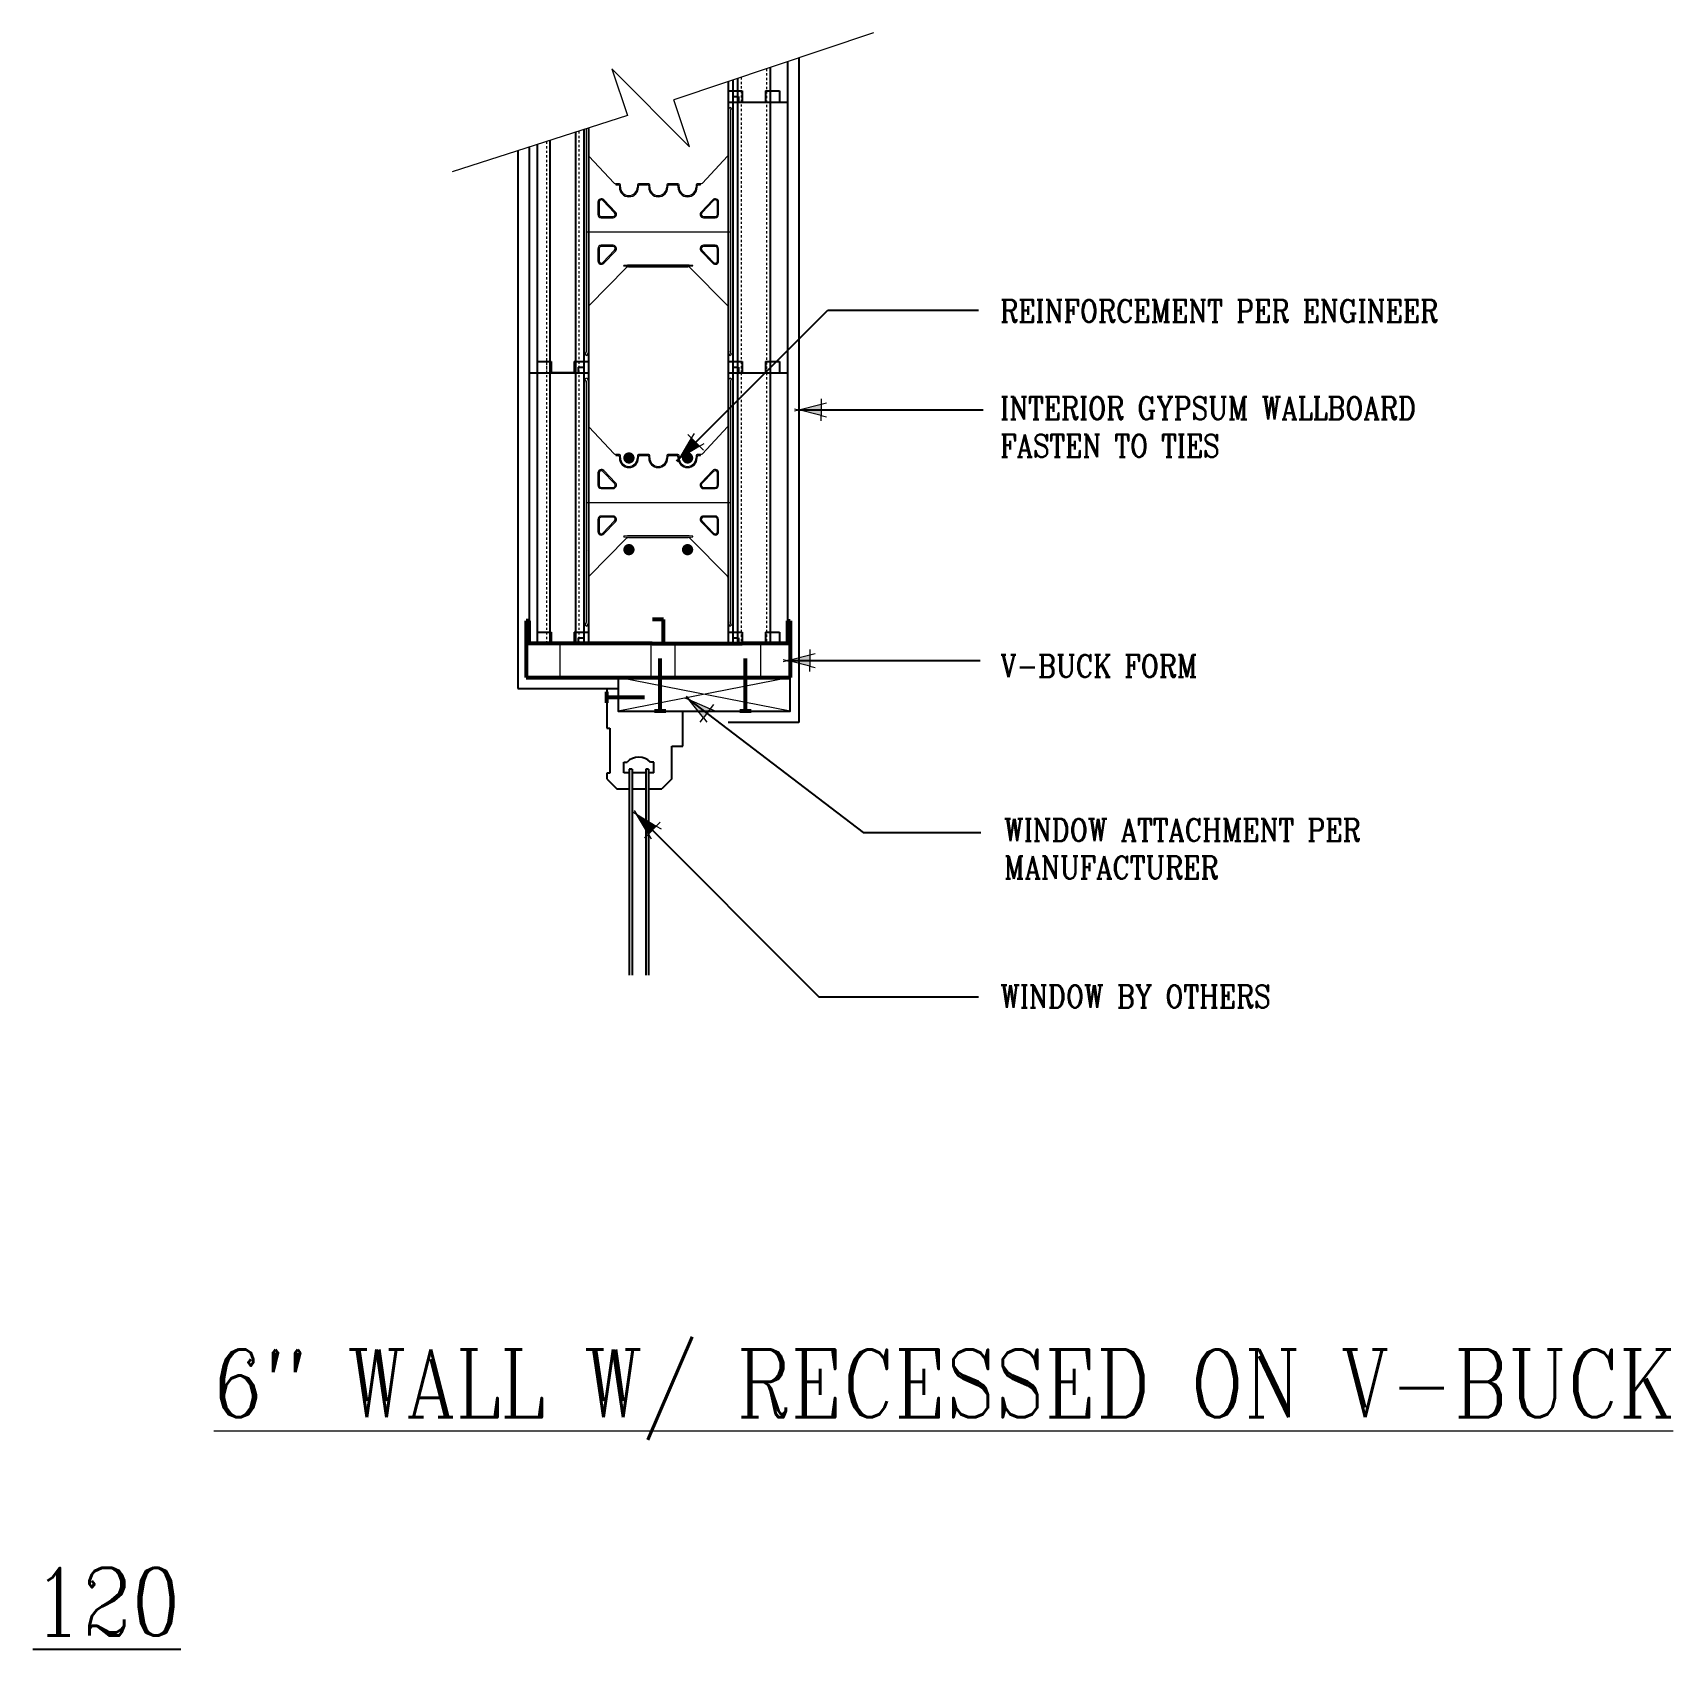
# Model space of a CAD drawing. Header units: inches. Extents: x -59.7 to 13, y 23.5 to 95.1.
import ezdxf

# ---------------------------------------------------------------- set-up
doc = ezdxf.new("R2010")
doc.units = ezdxf.units.IN
doc.header["$MEASUREMENT"] = 0
doc.linetypes.add('DASHED2', pattern=[0.375, 0.25, -0.125])
doc.linetypes.add('HIDDEN', pattern=[0.375, 0.25, -0.125])
doc.layers.get('Defpoints').update_dxf_attribs({"color": 252})
for name, color, linetype, lineweight in [('A2 Hatch', 8, 'Continuous', 9), ('A5 heavy', 5, 'Continuous', 53), ('DETAILS', 7, 'Continuous', 13), ('DIM', 3, 'Continuous', 13)]:
    doc.layers.add(name, color=color, linetype=linetype, lineweight=lineweight)
doc.styles.add('ARCTEXT', font='arctext.shx', dxfattribs={"width": 0.85})
doc.styles.add('RomanC', font='romanc.shx', dxfattribs={"width": 0.85, "height": 5})
doc.dimstyles.new('ARCTEXT 1-1', dxfattribs={"dimscale": 0, "dimtxt": 1, "dimasz": 1, "dimexe": 0.1875, "dimexo": 1, "dimgap": 0.5, "dimtad": 1, "dimdec": 4, "dimzin": 3, "dimdsep": 46, "dimlunit": 4, "dimtxsty": 'ARCTEXT', "dimblk": 'ARCHTICK', "dimcen": 1, "dimclrd": 256, "dimclre": 256, "dimclrt": 256, "dimadec": 0, "dimazin": 0, "dimtfac": 1, "dimtdec": 4, "dimtofl": 0, "dimtmove": 2, "dimatfit": 3, "dimldrblk": 'arrow', "dimfxl": 0, "dimtolj": 1, "dimtzin": 0, "dimarcsym": 0})

# ---------------------------------------------------------------- blocks, each defined once
blk = doc.blocks.new('_ArchTick')
at = {"color": 0, "linetype": 'ByBlock', "const_width": 0.15}
blk.add_lwpolyline([(-0.5, -0.5), (0.5, 0.5)], dxfattribs=at)
blk = doc.blocks.new('arrow')
at = {"layer": 'DIM'}
blk.add_hatch(color=253, dxfattribs=at).paths.add_polyline_path([(-2, 0.5), (-2, -0.5), (0, 0)])
at = {"layer": 'DIM', "lineweight": 9}
for points in [[(-2, 0.98), (-2, 0.5), (-2.47, 0.62)], [(0.37, 0.09), (0, 0)], [(0.37, -0.09), (0, 0)], [(-2, -0.98), (-2, -0.5), (-2.47, -0.62)]]:
    blk.add_lwpolyline(points, dxfattribs=at)
at = {"layer": 'DIM', "lineweight": 15}
blk.add_lwpolyline([(0, 0), (-2, -0.5), (-2, 0.5), (0, 0)], dxfattribs=at)

msp = doc.modelspace()

# ---------------------------------------------------------------- linework, layer by layer
at = {"color": 1}
for p, q in [((-26.259, 93.835), (-26.259, 80.05)), ((-28.469, 93.092), (-28.469, 80.05)), ((-27.024, 93.578), (-27.024, 80.05)), ((-28.884, 92.953), (-28.884, 80.05)), ((-28.884, 92.55), (-28.259, 92.55)), ((-28.884, 92.55), (-28.884, 92.05)), ((-28.884, 92.55), (-28.259, 92.55)), ((-28.884, 92.55), (-28.884, 92.05)), ((-28.684, 93.02), (-28.684, 80.05)), ((-28.259, 92.55), (-28.259, 92.05)), ((-28.259, 92.55), (-28.259, 92.05)), ((-27.234, 92.55), (-27.234, 92.05)), ((-27.234, 92.55), (-26.609, 92.55)), ((-27.234, 92.55), (-27.234, 92.05)), ((-27.234, 92.55), (-26.609, 92.55)), ((-26.609, 92.55), (-26.609, 92.05)), ((-26.609, 92.55), (-26.609, 92.05)), ((-28.884, 92.05), (-28.684, 92.05)), ((-28.884, 92.05), (-26.259, 92.05)), ((-28.884, 92.05), (-28.684, 92.05)), ((-28.884, 92.05), (-26.259, 92.05)), ((-28.684, 92.3), (-28.434, 92.3)), ((-28.684, 92.3), (-28.434, 92.3)), ((-28.469, 92.05), (-26.259, 92.05)), ((-28.469, 92.05), (-26.259, 92.05)), ((-28.434, 92.3), (-28.434, 92.05)), ((-28.434, 92.3), (-28.434, 92.05)), ((-36.784, 90.342), (-36.784, 80.05)), ((-35.659, 90.704), (-35.659, 80.05)), ((-35.284, 90.824), (-35.284, 80.05)), ((-35.084, 90.888), (-35.084, 80.05)), ((-37.709, 90.045), (-37.709, 80.05)), ((-37.359, 90.158), (-37.359, 80.05)), ((-37.709, 80.05), (-35.084, 80.05)), ((-37.709, 80.05), (-35.534, 80.05)), ((-37.709, 80.05), (-37.709, 68.05)), ((-37.709, 80.05), (-35.534, 80.05)), ((-37.709, 80.05), (-35.084, 80.05)), ((-37.709, 80.05), (-35.084, 80.05)), ((-37.709, 80.05), (-35.534, 80.05)), ((-37.709, 80.05), (-35.534, 80.05)), ((-37.709, 80.05), (-35.084, 80.05)), ((-37.709, 80.05), (-35.084, 80.05)), ((-37.709, 80.05), (-35.534, 80.05)), ((-37.709, 80.05), (-35.534, 80.05)), ((-37.709, 80.05), (-35.084, 80.05)), ((-37.709, 80.05), (-35.084, 80.05)), ((-37.709, 80.05), (-35.534, 80.05)), ((-37.709, 80.05), (-35.534, 80.05)), ((-37.709, 80.05), (-35.084, 80.05)), ((-37.359, 80.55), (-36.734, 80.55)), ((-37.359, 80.55), (-37.359, 68.05)), ((-37.359, 80.55), (-36.734, 80.55)), ((-37.359, 80.55), (-36.734, 80.55)), ((-37.359, 80.55), (-36.734, 80.55)), ((-36.784, 80.55), (-36.784, 68.05)), ((-35.659, 80.05), (-36.784, 80.05)), ((-35.659, 80.05), (-36.784, 80.05)), ((-35.659, 80.05), (-36.784, 80.05)), ((-35.659, 80.05), (-36.784, 80.05)), ((-35.659, 80.05), (-36.784, 80.05)), ((-35.659, 80.05), (-36.784, 80.05)), ((-35.659, 80.05), (-36.784, 80.05)), ((-35.659, 80.05), (-36.784, 80.05)), ((-36.734, 80.55), (-36.734, 80.05)), ((-36.734, 80.55), (-36.734, 80.05)), ((-36.734, 80.55), (-36.734, 80.05)), ((-36.734, 80.55), (-36.734, 80.05)), ((-35.709, 80.55), (-35.709, 80.05)), ((-35.709, 80.55), (-35.084, 80.55)), ((-35.709, 80.55), (-35.709, 80.05)), ((-35.709, 80.55), (-35.084, 80.55)), ((-35.709, 80.55), (-35.709, 80.05)), ((-35.709, 80.55), (-35.084, 80.55)), ((-35.709, 80.55), (-35.709, 80.05)), ((-35.709, 80.55), (-35.084, 80.55)), ((-35.659, 80.55), (-35.659, 68.05)), ((-35.534, 80.3), (-35.534, 80.05)), ((-35.534, 80.3), (-35.284, 80.3)), ((-35.534, 80.3), (-35.534, 80.05)), ((-35.534, 80.3), (-35.284, 80.3)), ((-35.534, 80.3), (-35.534, 80.05)), ((-35.534, 80.3), (-35.284, 80.3)), ((-35.534, 80.3), (-35.534, 80.05)), ((-35.534, 80.3), (-35.284, 80.3)), ((-35.284, 80.3), (-35.284, 68.05)), ((-35.284, 80.05), (-35.084, 80.05)), ((-35.284, 80.05), (-35.084, 80.05)), ((-35.284, 80.05), (-35.084, 80.05)), ((-35.284, 80.05), (-35.084, 80.05)), ((-35.284, 80.05), (-35.084, 80.05)), ((-35.284, 80.05), (-35.084, 80.05)), ((-35.284, 80.05), (-35.084, 80.05)), ((-35.284, 80.05), (-35.084, 80.05)), ((-35.084, 80.55), (-35.084, 68.05)), ((-35.084, 80.55), (-35.084, 80.05)), ((-35.084, 80.55), (-35.084, 80.05)), ((-35.084, 80.55), (-35.084, 80.05)), ((-35.084, 80.55), (-35.084, 80.05)), ((-28.884, 80.55), (-28.884, 68.05)), ((-28.884, 80.55), (-28.259, 80.55)), ((-28.884, 80.55), (-28.884, 80.05)), ((-28.884, 80.55), (-28.259, 80.55)), ((-28.884, 80.55), (-28.884, 80.05)), ((-28.884, 80.55), (-28.259, 80.55)), ((-28.884, 80.55), (-28.884, 80.05)), ((-28.884, 80.55), (-28.259, 80.55)), ((-28.884, 80.55), (-28.884, 80.05)), ((-28.884, 80.05), (-28.684, 80.05)), ((-28.884, 80.05), (-26.259, 80.05)), ((-28.884, 80.05), (-28.684, 80.05)), ((-28.884, 80.05), (-26.259, 80.05)), ((-28.884, 80.05), (-28.684, 80.05)), ((-28.884, 80.05), (-26.259, 80.05)), ((-28.884, 80.05), (-28.684, 80.05)), ((-28.884, 80.05), (-26.259, 80.05)), ((-28.684, 80.3), (-28.684, 68.05)), ((-28.684, 80.3), (-28.434, 80.3)), ((-28.684, 80.3), (-28.434, 80.3)), ((-28.684, 80.3), (-28.434, 80.3)), ((-28.684, 80.3), (-28.434, 80.3)), ((-28.469, 80.05), (-26.259, 80.05)), ((-28.469, 80.05), (-28.469, 68.05)), ((-28.469, 80.05), (-26.259, 80.05)), ((-28.469, 80.05), (-26.259, 80.05)), ((-28.469, 80.05), (-26.259, 80.05)), ((-28.434, 80.3), (-28.434, 80.05)), ((-28.434, 80.3), (-28.434, 80.05)), ((-28.434, 80.3), (-28.434, 80.05)), ((-28.434, 80.3), (-28.434, 80.05)), ((-28.259, 80.55), (-28.259, 80.05)), ((-28.259, 80.55), (-28.259, 80.05)), ((-28.259, 80.55), (-28.259, 80.05)), ((-28.259, 80.55), (-28.259, 80.05)), ((-27.234, 80.55), (-27.234, 80.05)), ((-27.234, 80.55), (-26.609, 80.55)), ((-27.234, 80.55), (-27.234, 80.05)), ((-27.234, 80.55), (-26.609, 80.55)), ((-27.234, 80.55), (-27.234, 80.05)), ((-27.234, 80.55), (-26.609, 80.55)), ((-27.234, 80.55), (-27.234, 80.05)), ((-27.234, 80.55), (-26.609, 80.55)), ((-27.024, 80.05), (-27.024, 68.05)), ((-26.609, 80.55), (-26.609, 80.05)), ((-26.609, 80.55), (-26.609, 80.05)), ((-26.609, 80.55), (-26.609, 80.05)), ((-26.609, 80.55), (-26.609, 80.05)), ((-26.259, 80.05), (-26.259, 68.05)), ((-37.359, 68.55), (-36.734, 68.55)), ((-37.359, 68.55), (-36.734, 68.55)), ((-36.734, 68.55), (-36.734, 68.05)), ((-36.734, 68.55), (-36.734, 68.05)), ((-35.709, 68.55), (-35.709, 68.05)), ((-35.709, 68.55), (-35.084, 68.55)), ((-35.709, 68.55), (-35.709, 68.05)), ((-35.709, 68.55), (-35.084, 68.55)), ((-35.084, 68.55), (-35.084, 68.05)), ((-35.084, 68.55), (-35.084, 68.05)), ((-28.884, 68.55), (-28.259, 68.55)), ((-28.884, 68.55), (-28.884, 68.05)), ((-28.884, 68.55), (-28.259, 68.55)), ((-28.884, 68.55), (-28.884, 68.05)), ((-28.259, 68.55), (-28.259, 68.05)), ((-28.259, 68.55), (-28.259, 68.05)), ((-27.234, 68.55), (-27.234, 68.05)), ((-27.234, 68.55), (-26.609, 68.55)), ((-27.234, 68.55), (-27.234, 68.05)), ((-27.234, 68.55), (-26.609, 68.55)), ((-26.609, 68.55), (-26.609, 68.05)), ((-26.609, 68.55), (-26.609, 68.05)), ((-37.709, 68.05), (-32.259, 68.05)), ((-37.709, 68.05), (-35.084, 68.05)), ((-37.709, 68.05), (-35.534, 68.05)), ((-37.709, 68.05), (-35.534, 68.05)), ((-37.709, 68.05), (-35.084, 68.05)), ((-37.709, 68.05), (-35.084, 68.05)), ((-37.709, 68.05), (-35.534, 68.05)), ((-37.709, 68.05), (-35.534, 68.05)), ((-37.709, 68.05), (-35.084, 68.05)), ((-35.659, 68.05), (-36.784, 68.05)), ((-35.659, 68.05), (-36.784, 68.05)), ((-35.659, 68.05), (-36.784, 68.05)), ((-35.659, 68.05), (-36.784, 68.05)), ((-35.534, 68.3), (-35.534, 68.05)), ((-35.534, 68.3), (-35.284, 68.3)), ((-35.534, 68.3), (-35.534, 68.05)), ((-35.534, 68.3), (-35.284, 68.3)), ((-35.284, 68.05), (-35.084, 68.05)), ((-35.284, 68.05), (-35.084, 68.05)), ((-35.284, 68.05), (-35.084, 68.05)), ((-35.284, 68.05), (-35.084, 68.05)), ((-28.884, 68.05), (-28.684, 68.05)), ((-28.884, 68.05), (-26.259, 68.05)), ((-28.884, 68.05), (-28.684, 68.05)), ((-28.884, 68.05), (-26.259, 68.05)), ((-28.684, 68.3), (-28.434, 68.3)), ((-28.684, 68.3), (-28.434, 68.3)), ((-28.469, 68.05), (-26.259, 68.05)), ((-28.469, 68.05), (-26.259, 68.05)), ((-28.434, 68.3), (-28.434, 68.05)), ((-28.434, 68.3), (-28.434, 68.05)), ((-28.259, 68.05), (-26.259, 68.05))]:
    msp.add_line(p, q, dxfattribs=at)
at = {"ltscale": 0.15}
for p, q in [((-25.759, 94.003), (-25.759, 64.55)), ((-38.209, 89.885), (-38.209, 66.05)), ((-36.734, 80.05), (-35.709, 80.05)), ((-36.734, 80.05), (-35.709, 80.05)), ((-36.734, 80.05), (-35.709, 80.05)), ((-36.734, 80.05), (-35.709, 80.05)), ((-36.734, 80.05), (-35.709, 80.05)), ((-36.734, 80.05), (-35.709, 80.05)), ((-36.734, 80.05), (-35.709, 80.05)), ((-36.734, 80.05), (-35.709, 80.05)), ((-36.734, 68.05), (-35.709, 68.05)), ((-36.734, 68.05), (-35.709, 68.05)), ((-36.734, 68.05), (-35.709, 68.05)), ((-36.734, 68.05), (-35.709, 68.05)), ((-33.759, 66.281), (-33.759, 65.05)), ((-38.209, 66.05), (-33.759, 66.05)), ((-34.259, 66.05), (-34.259, 64.3)), ((-30.889, 63.5), (-30.889, 65.05)), ((-34.259, 64.3), (-34.134, 64.3)), ((-34.134, 64.3), (-34.134, 62.3)), ((-25.759, 64.55), (-28.889, 64.55)), ((-31.389, 62.05), (-31.389, 63.5)), ((-31.389, 63.5), (-30.889, 63.5)), ((-33.515, 62.315), (-33.515, 62.797)), ((-33.515, 62.797), (-33.369, 62.797)), ((-32.178, 62.797), (-32.324, 62.797)), ((-32.178, 62.315), (-32.178, 62.797)), ((-34.134, 62.3), (-34.259, 62.3)), ((-34.259, 62.3), (-34.259, 62.05)), ((-34.259, 62.05), (-33.824, 61.616)), ((-33.268, 62.315), (-33.515, 62.315)), ((-33.268, 62.476), (-33.268, 53.349)), ((-33.143, 62.476), (-33.268, 62.476)), ((-33.143, 62.476), (-33.143, 53.349)), ((-32.538, 62.315), (-33.143, 62.315)), ((-32.538, 62.476), (-32.538, 53.349)), ((-32.413, 62.476), (-32.538, 62.476)), ((-32.413, 62.476), (-32.413, 53.349)), ((-32.178, 62.315), (-32.413, 62.315)), ((-31.389, 62.05), (-31.824, 61.616)), ((-33.824, 61.616), (-33.268, 61.616)), ((-33.143, 61.616), (-32.538, 61.616)), ((-32.413, 61.616), (-31.824, 61.616))]:
    msp.add_line(p, q, dxfattribs=at)
at = {"color": 1, "linetype": 'HIDDEN', "ltscale": 0.02}
for p, q in [((-28.884, 92.55), (-28.259, 92.55)), ((-28.884, 92.55), (-28.259, 92.55)), ((-28.259, 92.55), (-28.259, 92.05)), ((-28.259, 92.55), (-28.259, 92.05)), ((-27.234, 92.55), (-27.234, 92.05)), ((-27.234, 92.55), (-26.609, 92.55)), ((-27.234, 92.55), (-27.234, 92.05)), ((-27.234, 92.55), (-26.609, 92.55)), ((-26.609, 92.55), (-26.609, 92.05)), ((-26.609, 92.55), (-26.609, 92.05)), ((-28.684, 92.3), (-28.684, 92.05)), ((-28.684, 92.3), (-28.434, 92.3)), ((-28.684, 92.3), (-28.684, 92.05)), ((-28.684, 92.3), (-28.434, 92.3)), ((-28.434, 92.3), (-28.434, 92.05)), ((-28.434, 92.3), (-28.434, 92.05)), ((-37.359, 80.55), (-36.734, 80.55)), ((-37.359, 80.55), (-37.359, 80.05)), ((-37.359, 80.55), (-36.734, 80.55)), ((-37.359, 80.55), (-37.359, 80.05)), ((-37.359, 80.55), (-36.734, 80.55)), ((-37.359, 80.55), (-37.359, 80.05)), ((-37.359, 80.55), (-36.734, 80.55)), ((-37.359, 80.55), (-37.359, 80.05)), ((-36.734, 80.55), (-36.734, 80.05)), ((-36.734, 80.55), (-36.734, 80.05)), ((-36.734, 80.55), (-36.734, 80.05)), ((-36.734, 80.55), (-36.734, 80.05)), ((-35.709, 80.55), (-35.709, 80.05)), ((-35.709, 80.55), (-35.084, 80.55)), ((-35.709, 80.55), (-35.709, 80.05)), ((-35.709, 80.55), (-35.084, 80.55)), ((-35.709, 80.55), (-35.709, 80.05)), ((-35.709, 80.55), (-35.084, 80.55)), ((-35.709, 80.55), (-35.709, 80.05)), ((-35.709, 80.55), (-35.084, 80.55)), ((-28.884, 80.55), (-28.259, 80.55)), ((-28.884, 80.55), (-28.259, 80.55)), ((-28.884, 80.55), (-28.259, 80.55)), ((-28.884, 80.55), (-28.259, 80.55)), ((-28.684, 80.3), (-28.684, 80.05)), ((-28.684, 80.3), (-28.434, 80.3)), ((-28.684, 80.3), (-28.684, 80.05)), ((-28.684, 80.3), (-28.434, 80.3)), ((-28.684, 80.3), (-28.684, 80.05)), ((-28.684, 80.3), (-28.434, 80.3)), ((-28.684, 80.3), (-28.684, 80.05)), ((-28.684, 80.3), (-28.434, 80.3)), ((-28.434, 80.3), (-28.434, 80.05)), ((-28.434, 80.3), (-28.434, 80.05)), ((-28.434, 80.3), (-28.434, 80.05)), ((-28.434, 80.3), (-28.434, 80.05)), ((-28.259, 80.55), (-28.259, 80.05)), ((-28.259, 80.55), (-28.259, 80.05)), ((-28.259, 80.55), (-28.259, 80.05)), ((-28.259, 80.55), (-28.259, 80.05)), ((-27.234, 80.55), (-27.234, 80.05)), ((-27.234, 80.55), (-26.609, 80.55)), ((-27.234, 80.55), (-27.234, 80.05)), ((-27.234, 80.55), (-26.609, 80.55)), ((-27.234, 80.55), (-27.234, 80.05)), ((-27.234, 80.55), (-26.609, 80.55)), ((-27.234, 80.55), (-27.234, 80.05)), ((-27.234, 80.55), (-26.609, 80.55)), ((-26.609, 80.55), (-26.609, 80.05)), ((-26.609, 80.55), (-26.609, 80.05)), ((-26.609, 80.55), (-26.609, 80.05)), ((-26.609, 80.55), (-26.609, 80.05)), ((-37.359, 68.55), (-36.734, 68.55)), ((-37.359, 68.55), (-37.359, 68.05)), ((-37.359, 68.55), (-36.734, 68.55)), ((-37.359, 68.55), (-37.359, 68.05)), ((-36.734, 68.55), (-36.734, 68.05)), ((-36.734, 68.55), (-36.734, 68.05)), ((-35.709, 68.55), (-35.709, 68.05)), ((-35.709, 68.55), (-35.084, 68.55)), ((-35.709, 68.55), (-35.709, 68.05)), ((-35.709, 68.55), (-35.084, 68.55)), ((-28.884, 68.55), (-28.259, 68.55)), ((-28.884, 68.55), (-28.259, 68.55)), ((-28.259, 68.55), (-28.259, 68.05)), ((-28.259, 68.55), (-28.259, 68.05)), ((-27.234, 68.55), (-27.234, 68.05)), ((-27.234, 68.55), (-26.609, 68.55)), ((-27.234, 68.55), (-27.234, 68.05)), ((-27.234, 68.55), (-26.609, 68.55)), ((-26.609, 68.55), (-26.609, 68.05)), ((-26.609, 68.55), (-26.609, 68.05)), ((-28.684, 68.3), (-28.684, 68.05)), ((-28.684, 68.3), (-28.434, 68.3)), ((-28.684, 68.3), (-28.684, 68.05)), ((-28.684, 68.3), (-28.434, 68.3)), ((-28.434, 68.3), (-28.434, 68.05)), ((-28.434, 68.3), (-28.434, 68.05))]:
    msp.add_line(p, q, dxfattribs=at)
at = {"ltscale": 0.15, "const_width": 0.25}
for points in [[(-33.409, 76.275, 1), (-33.159, 76.275, 1)], [(-30.809, 76.275, 1), (-30.559, 76.275, 1)], [(-33.409, 72.21, 1), (-33.159, 72.21, 1)], [(-30.809, 72.21, 1), (-30.559, 72.21, 1)]]:
    msp.add_lwpolyline(points, format="xyb", close=True, dxfattribs=at)
at = {"ltscale": 0.15}
msp.add_lwpolyline([(-33.759, 66.55), (-33.759, 65.05), (-26.134, 65.05), (-26.134, 66.55)], close=True, dxfattribs=at)
msp.add_arc((-32.846, 62.274), 0.739, 45, 135, dxfattribs=at)
at = {"layer": 'A2 Hatch', "linetype": 'DASHED2', "ltscale": 0.15}
for p, q in [((-28.309, 93.146), (-28.309, 80.05)), ((-27.184, 93.524), (-27.184, 80.05)), ((-36.944, 90.291), (-36.944, 80.05)), ((-35.499, 90.755), (-35.499, 80.05)), ((-36.944, 80.55), (-36.944, 68.05)), ((-35.499, 80.55), (-35.499, 68.05)), ((-28.309, 80.05), (-28.309, 68.05)), ((-27.184, 80.05), (-27.184, 68.05))]:
    msp.add_line(p, q, dxfattribs=at)
at = {"layer": 'A2 Hatch', "ltscale": 0.15}
for p, q in [((-36.355, 68.05), (-36.355, 66.55)), ((-32.308, 68.05), (-32.308, 66.55)), ((-31.253, 68.05), (-31.253, 66.55)), ((-27.445, 68.05), (-27.445, 66.55)), ((-26.134, 66.55), (-33.759, 65.05)), ((-26.134, 65.05), (-33.759, 66.55))]:
    msp.add_line(p, q, dxfattribs=at)
at = {"layer": 'A5 heavy', "ltscale": 0.15}
for p, q in [((-31.75, 69.112), (-32.239, 69.112)), ((-31.75, 68.05), (-31.75, 69.112)), ((-37.834, 69.05), (-37.834, 66.55)), ((-37.709, 69.05), (-37.834, 69.05)), ((-26.259, 69.05), (-26.134, 69.05)), ((-26.134, 69.05), (-26.134, 66.55)), ((-32.259, 68.05), (-28.259, 68.05)), ((-31.9, 65.05), (-31.9, 67.386)), ((-28.119, 65.05), (-28.119, 67.386)), ((-37.834, 66.55), (-26.134, 66.55)), ((-34.259, 65.416), (-34.259, 65.916)), ((-34.259, 65.666), (-32.597, 65.666)), ((-31.65, 65.05), (-32.15, 65.05)), ((-27.869, 65.05), (-28.369, 65.05))]:
    msp.add_line(p, q, dxfattribs=at)
for points in [[(-32.259, 68.05), (-37.709, 68.05), (-37.709, 69.05)], [(-26.259, 69.05), (-26.259, 68.05), (-28.259, 68.05)]]:
    msp.add_lwpolyline(points, dxfattribs=at)
at = {"layer": 'DETAILS', "color": 6, "lineweight": 20}
for p, q in [((-28.884, 89.721), (-28.884, 91.7)), ((-28.877, 91.725), (-28.818, 91.827)), ((-28.818, 91.827), (-28.731, 91.777)), ((-28.784, 91.675), (-28.784, 80.978)), ((-28.784, 91.673), (-28.784, 91.636)), ((-28.731, 91.777), (-28.777, 91.698)), ((-35.184, 90.856), (-35.184, 80.978)), ((-35.084, 90.888), (-35.084, 89.721)), ((-35.084, 89.721), (-35.084, 82.959)), ((-35.056, 89.651), (-33.938, 88.461)), ((-30.029, 88.461), (-28.911, 89.651)), ((-28.884, 82.959), (-28.884, 89.721)), ((-33.866, 88.43), (-33.859, 88.43)), ((-33.709, 88.43), (-33.866, 88.43)), ((-33.859, 88.43), (-33.859, 88.38)), ((-33.859, 88.38), (-33.759, 88.38)), ((-33.709, 88.33), (-33.709, 88.275)), ((-33.659, 88.275), (-33.659, 88.38)), ((-32.909, 88.38), (-32.909, 88.275)), ((-32.409, 88.43), (-32.859, 88.43)), ((-32.859, 88.275), (-32.859, 88.33)), ((-32.809, 88.38), (-32.459, 88.38)), ((-32.409, 88.33), (-32.409, 88.275)), ((-32.359, 88.275), (-32.359, 88.38)), ((-31.609, 88.38), (-31.609, 88.275)), ((-31.109, 88.43), (-31.559, 88.43)), ((-31.559, 88.275), (-31.559, 88.33)), ((-31.509, 88.38), (-31.159, 88.38)), ((-31.109, 88.33), (-31.109, 88.275)), ((-31.059, 88.275), (-31.059, 88.38)), ((-30.309, 88.38), (-30.309, 88.275)), ((-30.101, 88.43), (-30.259, 88.43)), ((-30.259, 88.275), (-30.259, 88.33)), ((-30.209, 88.38), (-30.109, 88.38)), ((-30.109, 88.38), (-30.109, 88.43)), ((-30.109, 88.43), (-30.101, 88.43)), ((-34.659, 87.611), (-34.659, 87.07)), ((-34.609, 87.611), (-34.609, 87.07)), ((-33.917, 87.14), (-34.436, 87.681)), ((-33.881, 87.174), (-34.4, 87.715)), ((-29.567, 87.715), (-30.086, 87.174)), ((-29.531, 87.681), (-30.05, 87.14)), ((-29.359, 87.07), (-29.359, 87.611)), ((-29.309, 87.07), (-29.309, 87.611)), ((-34.509, 86.97), (-33.989, 86.97)), ((-34.509, 86.92), (-33.989, 86.92)), ((-29.978, 86.97), (-29.459, 86.97)), ((-29.978, 86.92), (-29.459, 86.92)), ((-35.184, 86.3), (-28.784, 86.3)), ((-34.659, 85.55), (-34.659, 85.009)), ((-34.609, 85.55), (-34.609, 85.009)), ((-33.989, 85.7), (-34.509, 85.7)), ((-33.989, 85.65), (-34.509, 85.65)), ((-34.436, 84.94), (-33.917, 85.481)), ((-34.4, 84.905), (-33.881, 85.446)), ((-30.086, 85.446), (-29.567, 84.905)), ((-30.05, 85.481), (-29.531, 84.94)), ((-29.459, 85.7), (-29.978, 85.7)), ((-29.459, 85.65), (-29.978, 85.65)), ((-29.359, 85.009), (-29.359, 85.55)), ((-29.309, 85.009), (-29.309, 85.55)), ((-35.054, 83.03), (-33.402, 84.706)), ((-33.354, 84.82), (-33.51, 84.805)), ((-33.51, 84.785), (-33.354, 84.77)), ((-31.984, 84.82), (-33.354, 84.82)), ((-33.354, 84.77), (-31.984, 84.77)), ((-33.296, 84.75), (-31.984, 84.75)), ((-30.613, 84.82), (-31.984, 84.82)), ((-31.984, 84.77), (-30.613, 84.77)), ((-31.984, 84.75), (-30.671, 84.75)), ((-30.457, 84.805), (-30.613, 84.82)), ((-30.613, 84.77), (-30.457, 84.785)), ((-30.565, 84.706), (-28.913, 83.03)), ((-35.084, 80.951), (-35.084, 82.959)), ((-28.884, 82.959), (-28.884, 80.951)), ((-35.19, 80.953), (-35.236, 80.873)), ((-35.236, 80.873), (-35.149, 80.823)), ((-35.184, 81.014), (-35.184, 80.978)), ((-35.149, 80.823), (-35.09, 80.926)), ((-28.877, 80.926), (-28.818, 80.823)), ((-28.818, 80.823), (-28.731, 80.873)), ((-28.784, 80.978), (-28.784, 81.014)), ((-28.731, 80.873), (-28.777, 80.953)), ((-35.236, 79.777), (-35.149, 79.827)), ((-35.19, 79.698), (-35.236, 79.777)), ((-35.184, 79.675), (-35.184, 68.978)), ((-35.184, 79.636), (-35.184, 79.673)), ((-35.149, 79.827), (-35.09, 79.725)), ((-35.084, 79.7), (-35.084, 77.721)), ((-28.884, 77.721), (-28.884, 79.7)), ((-28.877, 79.725), (-28.818, 79.827)), ((-28.818, 79.827), (-28.731, 79.777)), ((-28.784, 79.675), (-28.784, 68.978)), ((-28.784, 79.673), (-28.784, 79.636)), ((-28.731, 79.777), (-28.777, 79.698)), ((-35.084, 77.721), (-35.084, 70.959)), ((-35.056, 77.651), (-33.938, 76.461)), ((-30.029, 76.461), (-28.911, 77.651)), ((-28.884, 70.959), (-28.884, 77.721)), ((-33.866, 76.43), (-33.859, 76.43)), ((-33.709, 76.43), (-33.866, 76.43)), ((-33.859, 76.43), (-33.859, 76.38)), ((-33.859, 76.38), (-33.759, 76.38)), ((-33.659, 76.275), (-33.659, 76.38)), ((-32.909, 76.38), (-32.909, 76.275)), ((-32.409, 76.43), (-32.859, 76.43)), ((-32.809, 76.38), (-32.459, 76.38)), ((-32.359, 76.275), (-32.359, 76.38)), ((-31.609, 76.38), (-31.609, 76.275)), ((-31.109, 76.43), (-31.559, 76.43)), ((-31.509, 76.38), (-31.159, 76.38)), ((-31.059, 76.275), (-31.059, 76.38)), ((-30.309, 76.38), (-30.309, 76.275)), ((-30.101, 76.43), (-30.259, 76.43)), ((-30.209, 76.38), (-30.109, 76.38)), ((-30.109, 76.38), (-30.109, 76.43)), ((-30.109, 76.43), (-30.101, 76.43)), ((-33.917, 75.14), (-34.436, 75.681)), ((-33.881, 75.174), (-34.4, 75.715)), ((-33.709, 76.33), (-33.709, 76.275)), ((-32.859, 76.275), (-32.859, 76.33)), ((-32.409, 76.33), (-32.409, 76.275)), ((-31.559, 76.275), (-31.559, 76.33)), ((-31.109, 76.33), (-31.109, 76.275)), ((-30.259, 76.275), (-30.259, 76.33)), ((-29.567, 75.715), (-30.086, 75.174)), ((-29.531, 75.681), (-30.05, 75.14)), ((-34.659, 75.611), (-34.659, 75.07)), ((-34.609, 75.611), (-34.609, 75.07)), ((-34.509, 74.97), (-33.989, 74.97)), ((-34.509, 74.92), (-33.989, 74.92)), ((-29.978, 74.97), (-29.459, 74.97)), ((-29.978, 74.92), (-29.459, 74.92)), ((-29.359, 75.07), (-29.359, 75.611)), ((-29.309, 75.07), (-29.309, 75.611)), ((-35.184, 74.3), (-28.784, 74.3)), ((-34.659, 73.55), (-34.659, 73.009)), ((-34.609, 73.55), (-34.609, 73.009)), ((-33.989, 73.7), (-34.509, 73.7)), ((-33.989, 73.65), (-34.509, 73.65)), ((-34.436, 72.94), (-33.917, 73.481)), ((-30.05, 73.481), (-29.531, 72.94)), ((-29.459, 73.7), (-29.978, 73.7)), ((-29.459, 73.65), (-29.978, 73.65)), ((-29.359, 73.009), (-29.359, 73.55)), ((-29.309, 73.009), (-29.309, 73.55)), ((-34.4, 72.905), (-33.881, 73.446)), ((-33.354, 72.82), (-33.51, 72.805)), ((-33.51, 72.785), (-33.354, 72.77)), ((-31.984, 72.82), (-33.354, 72.82)), ((-33.354, 72.77), (-31.984, 72.77)), ((-33.296, 72.75), (-31.984, 72.75)), ((-30.613, 72.82), (-31.984, 72.82)), ((-31.984, 72.77), (-30.613, 72.77)), ((-31.984, 72.75), (-30.671, 72.75)), ((-30.457, 72.805), (-30.613, 72.82)), ((-30.613, 72.77), (-30.457, 72.785)), ((-30.086, 73.446), (-29.567, 72.905)), ((-35.054, 71.03), (-33.402, 72.706)), ((-30.565, 72.706), (-28.913, 71.03)), ((-35.084, 68.951), (-35.084, 70.959)), ((-28.884, 70.959), (-28.884, 68.951)), ((-35.19, 68.953), (-35.236, 68.873)), ((-35.236, 68.873), (-35.149, 68.823)), ((-35.184, 69.014), (-35.184, 68.978)), ((-35.149, 68.823), (-35.09, 68.926)), ((-28.877, 68.926), (-28.818, 68.823)), ((-28.818, 68.823), (-28.731, 68.873)), ((-28.784, 68.978), (-28.784, 69.014)), ((-28.731, 68.873), (-28.777, 68.953))]:
    msp.add_line(p, q, dxfattribs=at)
for centre, radius, start, end in [((-28.834, 91.7), 0.05, 150, 180), ((-28.734, 91.673), 0.05, 150, 180), ((-34.984, 89.721), 0.1, 180, 223.83086), ((-28.984, 89.721), 0.1, 316.16914, 360), ((-33.866, 88.53), 0.1, 223.83086, 270), ((-33.759, 88.33), 0.05, 360, 90), ((-33.709, 88.38), 0.05, 0, 90), ((-33.284, 88.275), 0.425, 180, 360), ((-33.284, 88.275), 0.375, 180, 0), ((-32.859, 88.38), 0.05, 90, 180), ((-32.809, 88.33), 0.05, 90, 180), ((-32.459, 88.33), 0.05, 360, 90), ((-32.409, 88.38), 0.05, 0, 90), ((-31.984, 88.275), 0.425, 180, 270), ((-31.984, 88.275), 0.375, 180, 270), ((-31.984, 88.275), 0.425, 270, 0), ((-31.984, 88.275), 0.375, 270, 0), ((-31.559, 88.38), 0.05, 90, 180), ((-31.509, 88.33), 0.05, 90, 180), ((-31.159, 88.33), 0.05, 0, 90), ((-31.109, 88.38), 0.05, 0, 90), ((-30.684, 88.275), 0.425, 180, 0), ((-30.684, 88.275), 0.375, 180, 0), ((-30.259, 88.38), 0.05, 90, 180), ((-30.209, 88.33), 0.05, 90, 180), ((-30.101, 88.53), 0.1, 270, 316.16914), ((-34.509, 87.611), 0.15, 43.83086, 180), ((-34.509, 87.611), 0.1, 43.83086, 180), ((-29.459, 87.611), 0.15, 0, 136.16914), ((-29.459, 87.611), 0.1, 0, 136.16914), ((-34.509, 87.07), 0.15, 180, 270), ((-34.509, 87.07), 0.1, 180, 270), ((-33.989, 87.07), 0.15, 270, 43.83086), ((-33.989, 87.07), 0.1, 270, 43.83086), ((-29.978, 87.07), 0.15, 136.16914, 270), ((-29.978, 87.07), 0.1, 136.16914, 270), ((-29.459, 87.07), 0.15, 270, 0), ((-29.459, 87.07), 0.1, 270, 360), ((-34.509, 85.55), 0.15, 90, 180), ((-34.509, 85.55), 0.1, 90, 180), ((-33.989, 85.55), 0.15, 316.16914, 90), ((-33.989, 85.55), 0.1, 316.16914, 90), ((-29.978, 85.55), 0.15, 90, 223.83086), ((-29.978, 85.55), 0.1, 90, 223.83086), ((-29.459, 85.55), 0.15, 360, 90), ((-29.459, 85.55), 0.1, 0, 90), ((-34.509, 85.009), 0.15, 180, 316.16914), ((-34.509, 85.009), 0.1, 180, 316.16914), ((-33.509, 84.795), 0.01, 97.40989, 262.59011), ((-33.296, 84.6), 0.15, 90, 135), ((-30.671, 84.6), 0.15, 45, 90), ((-30.458, 84.795), 0.01, 277.40989, 82.59011), ((-29.459, 85.009), 0.15, 223.83086, 360), ((-29.459, 85.009), 0.1, 223.83086, 0), ((-35.084, 84.214), 0.1, 180, 209.74488), ((-34.984, 82.959), 0.1, 135, 180), ((-28.984, 82.959), 0.1, 360, 45), ((-35.234, 80.978), 0.05, 330, 360), ((-35.134, 80.951), 0.05, 330, 360), ((-28.834, 80.951), 0.05, 180, 210), ((-28.734, 80.978), 0.05, 180, 210), ((-35.234, 79.673), 0.05, 0, 30), ((-35.134, 79.7), 0.05, 0, 30), ((-28.834, 79.7), 0.05, 150, 180), ((-28.734, 79.673), 0.05, 150, 180), ((-34.984, 77.721), 0.1, 180, 223.83086), ((-28.984, 77.721), 0.1, 316.16914, 360), ((-33.866, 76.53), 0.1, 223.83086, 270), ((-33.759, 76.33), 0.05, 360, 90), ((-33.709, 76.38), 0.05, 0, 90), ((-32.859, 76.38), 0.05, 90, 180), ((-32.809, 76.33), 0.05, 90, 180), ((-32.459, 76.33), 0.05, 360, 90), ((-32.409, 76.38), 0.05, 0, 90), ((-31.559, 76.38), 0.05, 90, 180), ((-31.509, 76.33), 0.05, 90, 180), ((-31.159, 76.33), 0.05, 0, 90), ((-31.109, 76.38), 0.05, 0, 90), ((-30.259, 76.38), 0.05, 90, 180), ((-30.209, 76.33), 0.05, 90, 180), ((-30.101, 76.53), 0.1, 270, 316.16914), ((-34.509, 75.611), 0.15, 43.83086, 180), ((-34.509, 75.611), 0.1, 43.83086, 180), ((-33.284, 76.275), 0.425, 180, 360), ((-33.284, 76.275), 0.375, 180, 0), ((-31.984, 76.275), 0.425, 180, 270), ((-31.984, 76.275), 0.375, 180, 270), ((-31.984, 76.275), 0.425, 270, 0), ((-31.984, 76.275), 0.375, 270, 0), ((-30.684, 76.275), 0.425, 180, 0), ((-30.684, 76.275), 0.375, 180, 0), ((-29.459, 75.611), 0.15, 0, 136.16914), ((-29.459, 75.611), 0.1, 0, 136.16914), ((-34.509, 75.07), 0.15, 180, 270), ((-34.509, 75.07), 0.1, 180, 270), ((-33.989, 75.07), 0.15, 270, 43.83086), ((-33.989, 75.07), 0.1, 270, 43.83086), ((-29.978, 75.07), 0.15, 136.16914, 270), ((-29.978, 75.07), 0.1, 136.16914, 270), ((-29.459, 75.07), 0.15, 270, 0), ((-29.459, 75.07), 0.1, 270, 360), ((-34.509, 73.55), 0.15, 90, 180), ((-34.509, 73.55), 0.1, 90, 180), ((-33.989, 73.55), 0.15, 316.16914, 90), ((-33.989, 73.55), 0.1, 316.16914, 90), ((-29.978, 73.55), 0.15, 90, 223.83086), ((-29.978, 73.55), 0.1, 90, 223.83086), ((-29.459, 73.55), 0.15, 360, 90), ((-29.459, 73.55), 0.1, 0, 90), ((-34.509, 73.009), 0.15, 180, 316.16914), ((-34.509, 73.009), 0.1, 180, 316.16914), ((-33.509, 72.795), 0.01, 97.40989, 262.59011), ((-33.296, 72.6), 0.15, 90, 135), ((-30.671, 72.6), 0.15, 45, 90), ((-30.458, 72.795), 0.01, 277.40989, 82.59011), ((-29.459, 73.009), 0.15, 223.83086, 360), ((-29.459, 73.009), 0.1, 223.83086, 0), ((-35.084, 72.214), 0.1, 180, 209.74488), ((-34.984, 70.959), 0.1, 135, 180), ((-28.984, 70.959), 0.1, 360, 45), ((-35.234, 68.978), 0.05, 330, 360), ((-35.134, 68.951), 0.05, 330, 360), ((-28.834, 68.951), 0.05, 180, 210), ((-28.734, 68.978), 0.05, 180, 210)]:
    msp.add_arc(centre, radius, start, end, dxfattribs=at)
at = {"layer": 'DIM'}
for p, q in [((-22.443, 95.118), (-31.297, 92.141)), ((-34.043, 93.518), (-33.341, 91.448)), ((-30.595, 90.071), (-34.043, 93.518)), ((-30.595, 90.071), (-31.297, 92.141)), ((-33.341, 91.448), (-41.116, 88.951))]:
    msp.add_line(p, q, dxfattribs=at)

# ---------------------------------------------------------------- texts
at = {"layer": 'Defpoints', "insert": (-56.434, 27.077), "char_height": 3, "width": 90.08, "attachment_point": 2, "style": 'RomanC'}
msp.add_mtext('{\\L120\\P}\\P            ', dxfattribs=at)
at = {"layer": 'DIM', "color": 3, "char_height": 1, "width": 22.68955, "attachment_point": 1, "style": 'RomanC'}
for s, insert in [('REINFORCEMENT PER ENGINEER', (-16.824, 83.289)), ('INTERIOR GYPSUM WALLBOARD FASTEN TO TIES', (-16.824, 78.981)), ('V-BUCK FORM', (-16.824, 67.553)), ('WINDOW ATTACHMENT PER MANUFACTURER', (-16.655, 60.287)), ('WINDOW BY OTHERS', (-16.824, 52.91))]:
    msp.add_mtext(s, dxfattribs=dict(at, insert=insert))
at = {"layer": 'DIM', "insert": (-19.337, 36.756), "char_height": 3, "width": 71.4165, "attachment_point": 2, "style": 'RomanC'}
msp.add_mtext('{\\L6" WALL W/ RECESSED ON V-BUCK}\\P               ', dxfattribs=at)

# ---------------------------------------------------------------- leaders
at = {"layer": 'DIM', "ltscale": 0.15}
for points in [[(-31.034, 76.266), (-24.47, 82.83), (-17.782, 82.83)], [(-25.759, 78.41), (-17.58, 78.41)], [(-26.259, 67.3), (-17.715, 67.3)], [(-30.63, 65.562), (-22.898, 59.678), (-17.679, 59.678)], [(-32.954, 60.486), (-24.862, 52.394), (-17.782, 52.394)]]:
    msp.add_leader(points, dimstyle='ARCTEXT 1-1', override={"dimscale": 1, "dimasz": 0.5, "dimtad": 0}, dxfattribs=at)

doc.saveas('drawing.dxf')
